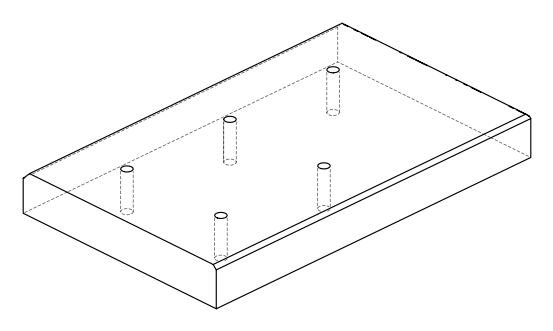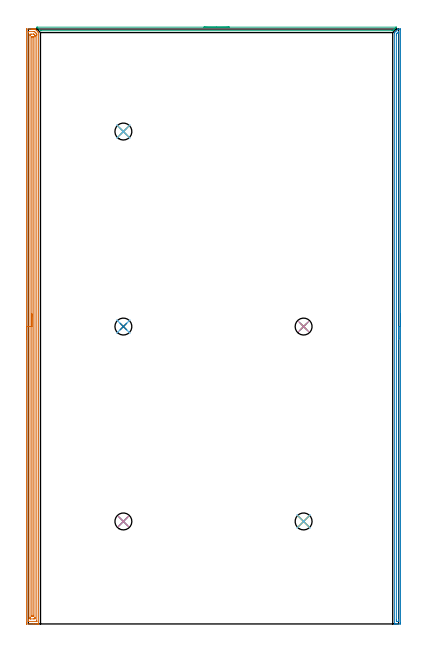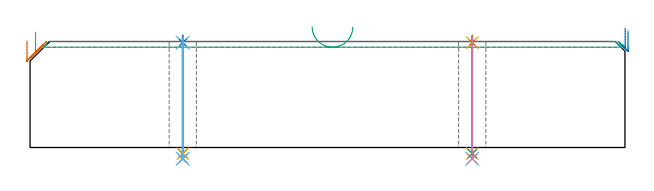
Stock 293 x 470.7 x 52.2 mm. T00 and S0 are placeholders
(PLAN: 18 operations, 11 tool changes, 27.9 min)
(1 AREA_MILL | FG_CHAMFER_SURFACE | UGT0205_001 | 15.25 min | 21694 mm3)
(2 AREA_MILL_1 | FG_CHAMFER_SURFACE_1 | UGT0205_001 | 7.69 min | 5198 mm3)
(3 AREA_MILL_2 | FG_CHAMFER_SURFACE_2 | UGT0205_001 | 2.42 min | 1094 mm3)
(4 SPOT_DRILL | STEP1HOLE | NXT0321_9005460120000 | 0.03 min | 2 mm3)
(5 SPOT_DRILL_1 | STEP1HOLE_1 | NXT0321_9005460120000 | 0.03 min | 3 mm3)
(6 SPOT_DRILL_2 | STEP1HOLE_2 | NXT0321_9005460120000 | 0.03 min | 5 mm3)
(7 SPOT_DRILL_3 | STEP1HOLE_3 | NXT0321_9005460120000 | 0.03 min | 1 mm3)
(8 SPOT_DRILL_4 | STEP1HOLE_4 | NXT0321_9005460120000 | 0.03 min | 8 mm3)
(9 DRILL_THROUGH_HOLE_INTO_CENTER | STEP1HOLE | NXT0301_055 | 0.23 min | 2860 mm3)
(10 DRILL_TO_ENLARGE_THROUGH_HOLE | STEP1HOLE | UGT0301_268 | 0.24 min | 4465 mm3)
(11 DRILL_THROUGH_HOLE_INTO_CENTER_1 | STEP1HOLE_1 | NXT0301_055 | 0.23 min | 2866 mm3)
(12 DRILL_TO_ENLARGE_THROUGH_HOLE_1 | STEP1HOLE_1 | UGT0301_268 | 0.24 min | 4468 mm3)
(13 DRILL_THROUGH_HOLE_INTO_CENTER_2 | STEP1HOLE_2 | NXT0301_055 | 0.23 min | 2865 mm3)
(14 DRILL_TO_ENLARGE_THROUGH_HOLE_2 | STEP1HOLE_2 | UGT0301_268 | 0.24 min | 4467 mm3)
(15 DRILL_THROUGH_HOLE_INTO_CENTER_3 | STEP1HOLE_3 | NXT0301_055 | 0.23 min | 2865 mm3)
(16 DRILL_TO_ENLARGE_THROUGH_HOLE_3 | STEP1HOLE_3 | UGT0301_268 | 0.24 min | 4468 mm3)
(17 DRILL_THROUGH_HOLE_INTO_CENTER_4 | STEP1HOLE_4 | NXT0301_055 | 0.23 min | 2862 mm3)
(18 DRILL_TO_ENLARGE_THROUGH_HOLE_4 | STEP1HOLE_4 | UGT0301_268 | 0.24 min | 4468 mm3)
(TOOL UGT0205_001 | Chamfer Mill 20 x 3 x 45 deg. | D20 FL50 Z2)
(TOOL NXT0321_9005460120000 | NC Spot Drill, 142deg, 12mm, Carbide, Uncoated | D12 PA142 FL30 Z2)
(TOOL NXT0301_055 | Carbide Drill 8.4mm [860.1-0840-042A1-MM 2214] | D8.4 PA140 FL61 Z2)
(TOOL UGT0301_268 | Twist Drill 13.4 mm | D13.4 PA118 FL108 Z2)
(OP 1 AREA_MILL)
G17 G21 G94 G90
T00 M6
G54
G17 G0 G90 X-1.5 Y225.35 S1061 M3
G43 Z62.2 H0
Z52.6
G94 G1 Y225.388 Z51.728 F250.
Y225.502 Z50.864
Y225.691 Z50.012
Y225.953 Z49.18
Y226.287 Z48.374
Y226.69 Z47.6
Y227.158 Z46.864
Y227.69 Z46.172
Y228.279 Z45.529
Y228.922 Z44.94
Y229.614 Z44.408
Y230.35 Z43.94
Y231.124 Z43.537
Y231.93 Z43.203
Y232.762 Z42.941
Y233.614 Z42.752
Y234.478 Z42.638
Y235.35 Z42.6
Y470.07
X-1.499 Y470.652 Z42.599
X-1.496 Y470.698 Z42.601
X-1.437 Y470.7 Z42.66
X2.422 Z46.516
X2.942 Z47.038
X3.3 Z47.396
X3.82 Z47.916
X4.178 Z48.273
X5.252 Y470.699 Z49.35
X5.276 Y470.697 Z49.374
X5.296 Y470.693 Z49.393
X5.334 Y470.667 Z49.432
X5.496 Y470.506 Z49.592
X6.228 Y469.772 Z50.328
X7.692 Y468.308 Z51.791
X7.718 Y468.282 Z51.817
X8.053 Y467.946 Z52.15
X8.095 Y467.894 Z52.191
X8.1 Y467.835 Z52.2
Y0.182
X8.098 Y0.01 Z52.189
X7.936 Y0.003 Z52.028
X7.767 Y0. Z51.866
X7.53 Z51.63
X6.813 Z50.908
X5.577 Z49.674
X4.178 Z48.274
X-1.496 Z42.601
X-1.498 Y0.002 Z42.6
Y0.003 Z42.599
X-1.5 Y0.63 Z42.6
Y235.35
X-0.086 Z44.014
Y468.282
X-0.084 Y468.664 Z44.016
X-0.082 Y468.686 Z44.018
X-0.08 Y468.69 Z44.02
X-0.064 Y468.694 Z44.036
X0.008 Y468.698 Z44.108
X0.118 Y468.7 Z44.218
X0.254 Z44.354
X4.178 Y468.699 Z48.278
X4.651 Y468.696 Z48.751
X4.85 Y468.688 Z48.95
X5.057 Y468.489 Z49.157
X5.267 Y468.282 Z49.367
X5.935 Y467.615 Z50.035
X6.162 Y467.388 Z50.262
X6.397 Y467.15 Z50.497
X6.557 Y466.985 Z50.657
X6.679 Y466.857 Z50.779
X6.681 Y466.814 Z50.781
X6.685 Y466.625 Z50.785
Y466.494
X6.686 Y465.73 Z50.786
Y2.418
X6.684 Y2.036 Z50.784
X6.682 Y2.014 Z50.782
X6.68 Y2.01 Z50.78
X6.664 Y2.006 Z50.764
X6.592 Y2.002 Z50.692
X6.482 Y2. Z50.582
X6.346 Z50.446
X0.197 Z44.297
X-0.007 Y2.003 Z44.093
X-0.042 Y2.005 Z44.058
X-0.074 Y2.009 Z44.026
X-0.079 Y2.054 Z44.021
X-0.084 Y2.286 Z44.016
X-0.085 Y2.418 Z44.015
X-0.086 Y3.182 Z44.014
Y235.35
X1.328 Z45.428
X1.329 Y465.6 Z45.429
X1.33 Y465.817 Z45.43
X1.336 Y466.494 Z45.436
X1.347 Y466.693 Z45.447
X2.422 Y466.7 Z46.522
X3.977 Y466.699 Z48.077
X4.178 Y466.695 Z48.278
X4.379 Y466.69 Z48.479
X4.595 Y466.494 Z48.695
X5.057 Y466.032 Z49.157
X5.265 Y465.813 Z49.365
X5.268 Y465.6 Z49.368
X5.27 Y465.382 Z49.37
X5.271 Y464.705 Z49.371
X5.272 Y464.487 Z49.372
X5.271 Y5.1 Z49.371
X5.27 Y4.883 Z49.37
X5.264 Y4.206 Z49.364
X5.253 Y4.007 Z49.353
X4.178 Y4. Z48.278
X1.745 Y4.001 Z45.845
X1.543 Y4.005 Z45.643
X1.347 Y4.01 Z45.447
X1.335 Y4.206 Z45.435
X1.332 Y4.421 Z45.432
X1.329 Y5.1 Z45.429
X1.328 Y5.319 Z45.428
Y235.35
X2.743 Z46.843
Y463.811
X2.746 Y464.375 Z46.846
X2.75 Y464.567 Z46.85
X2.761 Y464.69 Z46.861
X2.864 Y464.693 Z46.964
X3.305 Y464.7 Z47.405
X3.736 Y464.693 Z47.836
X3.838 Y464.69 Z47.938
X3.85 Y464.627 Z47.95
X3.853 Y464.551 Z47.953
X3.857 Y464.139 Z47.957
Y6.889
X3.854 Y6.325 Z47.954
X3.85 Y6.133 Z47.95
X3.839 Y6.01 Z47.939
X3.736 Y6.007 Z47.836
X3.295 Y6. Z47.395
X2.864 Y6.007 Z46.964
X2.762 Y6.01 Z46.862
X2.75 Y6.073 Z46.85
X2.747 Y6.149 Z46.847
X2.743 Y6.561 Z46.843
Y235.35
Y236.222 Z46.881
Y237.086 Z46.995
Y237.938 Z47.183
Y238.77 Z47.446
Y239.576 Z47.78
Y240.35 Z48.182
Y241.086 Z48.651
Y241.778 Z49.182
Y242.421 Z49.772
Y243.01 Z50.415
Y243.542 Z51.107
Y244.01 Z51.843
Y244.413 Z52.616
Y244.747 Z53.422
Y245.009 Z54.254
Y245.198 Z55.106
Y245.312 Z55.971
Y245.35 Z56.843
G0 Z62.2
M5
M2
(OP 2 AREA_MILL_1)
G17 G21 G94 G90
T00 M6
G54
G17 G0 G90 X294.5 Y245.35 S1061 M3
G43 Z62.2 H0
Z57.5
G94 G1 Y245.312 Z56.628 F250.
Y245.198 Z55.763
Y245.009 Z54.912
Y244.747 Z54.08
Y244.413 Z53.274
Y244.01 Z52.5
Y243.542 Z51.764
Y243.01 Z51.072
Y242.421 Z50.429
Y241.778 Z49.84
Y241.086 Z49.308
Y240.35 Z48.84
Y239.576 Z48.437
Y238.77 Z48.103
Y237.938 Z47.841
Y237.086 Z47.652
Y236.222 Z47.538
Y235.35 Z47.5
Y0.951
X294.499 Y0.629 Z47.501
X294.494 Y0.063 Z47.503
X294.491 Y0.008 Z47.505
X293.93 Y0. Z48.066
X291.26 Z50.735
X290.534 Z51.466
X290.265 Z51.734
X289.851 Z52.14
X289.803 Y0.009 Z52.188
X289.8 Y0.182 Z52.2
Y467.388
X289.807 Y467.9 Z52.193
X289.81 Y467.909 Z52.19
X290.479 Y468.58 Z51.518
X291.076 Y469.176 Z50.923
X291.26 Y469.361 Z50.737
X291.373 Y469.474 Z50.624
X291.97 Y470.07 Z50.029
X292.15 Y470.251 Z49.847
X292.267 Y470.369 Z49.73
X292.599 Y470.7 Z49.4
X293.93 Z48.065
X294.293 Z47.704
X294.491 Y470.698 Z47.505
X294.496 Y470.518 Z47.504
X294.5 Y470.231 Z47.5
Y235.35
X293.086 Z48.914
Y3.266
X293.082 Y2.418 Z48.918
X293.08 Y2.377 Z48.92
X293.04 Y2.01 Z48.96
X292.563 Y2.003 Z49.437
X292.15 Y2.002 Z49.85
X291.673 Y2.003 Z50.327
X291.26 Y2.01 Z50.74
X291.22 Y2.418 Z50.78
X291.217 Y2.461 Z50.783
X291.214 Y3.312 Z50.786
Y3.358
Y465.646
X291.218 Y466.494 Z50.782
X291.22 Y466.534 Z50.78
X291.26 Y466.898 Z50.74
X291.501 Y467.146 Z50.499
X291.738 Y467.388 Z50.262
X292.633 Y468.282 Z49.367
X292.839 Y468.484 Z49.161
X293.04 Y468.678 Z48.96
X293.08 Y468.282 Z48.92
X293.083 Y468.239 Z48.917
X293.086 Y467.388 Z48.914
Y467.342
Y235.35
Y234.478 Z48.952
Y233.614 Z49.066
Y232.762 Z49.255
Y231.93 Z49.517
Y231.124 Z49.851
Y230.35 Z50.254
Y229.614 Z50.723
Y228.922 Z51.254
Y228.279 Z51.843
Y227.69 Z52.486
Y227.158 Z53.178
Y226.69 Z53.914
Y226.287 Z54.688
Y225.953 Z55.494
Y225.691 Z56.326
Y225.502 Z57.178
Y225.388 Z58.043
Y225.35 Z58.914
G0 Z62.2
M5
M2
(OP 3 AREA_MILL_2)
G17 G21 G94 G90
T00 M6
G54
G17 G0 G90 X138.95 Y472.2 S1061 M3
G43 Z62.2 H0
Z59.4
G94 G1 X138.988 Z58.529 F250.
X139.102 Z57.664
X139.291 Z56.812
X139.553 Z55.98
X139.887 Z55.174
X140.29 Z54.4
X140.759 Z53.664
X141.29 Z52.972
X141.879 Z52.329
X142.522 Z51.74
X143.214 Z51.209
X143.95 Z50.74
X144.724 Z50.337
X145.53 Z50.003
X146.362 Z49.741
X147.214 Z49.552
X148.078 Z49.438
X148.95 Z49.4
X290.833
X291.082 Y472.197 Z49.403
X291.085 Y472.195 Z49.404
X291.082 Y472.182 Z49.417
X290.874 Y471.974 Z49.626
X290.785 Y471.884 Z49.715
X290.588 Y471.686 Z49.91
X290.008 Y471.108 Z50.492
X289.892 Y470.991 Z50.607
X289.702 Y470.8 Z50.796
X289.143 Y470.243 Z51.357
X288.816 Y469.914 Z51.682
X288.701 Y469.8 Z51.798
X288.401 Y469.501 Z52.099
X288.328 Y469.429 Z52.17
X288.3 Y469.407 Z52.193
X287.808 Y469.4 Z52.2
X10.092
X9.6 Y469.407 Z52.193
X9.572 Y469.427 Z52.172
X6.966 Y472.033 Z49.565
X6.874 Y472.129 Z49.469
X6.817 Y472.191 Z49.406
X6.931 Y472.199 Z49.401
X6.966 Y472.2 Z49.4
X148.95
X149.822 Z49.438
X150.687 Z49.552
X151.538 Z49.741
X152.37 Z50.003
X153.176 Z50.337
X153.95 Z50.74
X154.686 Z51.209
X155.378 Z51.74
X156.021 Z52.329
X156.61 Z52.972
X157.142 Z53.664
X157.61 Z54.4
X158.013 Z55.174
X158.347 Z55.98
X158.609 Z56.812
X158.798 Z57.664
X158.912 Z58.529
X158.95 Z59.4
G0 Z62.2
M5
M2
(OP 4 SPOT_DRILL)
G17 G21 G94 G90
T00 M6
G54
G17 G0 G90 X75.2 Y81.1 S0 M3
G43 Z62.2 H0
G94 G81 G98 Z51.623 F250. R55.2
G80
M5
M2
(OP 5 SPOT_DRILL_1)
G17 G21 G94 G90
T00 M6
G54
G17 G0 G90 X217.8 Y81.1 S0 M3
G43 Z62.2 H0
G94 G81 G98 Z51.623 F250. R55.2
G80
M5
M2
(OP 6 SPOT_DRILL_2)
G17 G21 G94 G90
T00 M6
G54
G17 G0 G90 X75.2 Y235.3 S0 M3
G43 Z62.2 H0
G94 G81 G98 Z51.623 F250. R55.2
G80
M5
M2
(OP 7 SPOT_DRILL_3)
G17 G21 G94 G90
T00 M6
G54
G17 G0 G90 X217.8 Y235.3 S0 M3
G43 Z62.2 H0
G94 G81 G98 Z51.623 F250. R55.2
G80
M5
M2
(OP 8 SPOT_DRILL_4)
G17 G21 G94 G90
T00 M6
G54
G17 G0 G90 X75.2 Y389.6 S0 M3
G43 Z62.2 H0
G94 G81 G98 Z51.623 F250. R55.2
G80
M5
M2
(OP 9 DRILL_THROUGH_HOLE_INTO_CENTER)
G17 G21 G94 G90
T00 M6
G54
G17 G0 G90 X75.2 Y81.1 S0 M3
G43 Z62.2 H1
G94 G73 G98 Z-3.029 F250. Q7.89 R54.2
G80
M5
M2
(OP 10 DRILL_TO_ENLARGE_THROUGH_HOLE)
G17 G21 G94 G90
T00 M6
G54
G17 G0 G90 X75.2 Y81.1 S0 M3
G43 Z62.2 H0
G94 G73 G98 Z-5.526 F250. Q11.545 R54.2
G80
M5
M2
(OP 11 DRILL_THROUGH_HOLE_INTO_CENTER_1)
G17 G21 G94 G90
T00 M6
G54
G17 G0 G90 X217.8 Y81.1 S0 M3
G43 Z62.2 H1
G94 G73 G98 Z-3.029 F250. Q7.89 R54.2
G80
M5
M2
(OP 12 DRILL_TO_ENLARGE_THROUGH_HOLE_1)
G17 G21 G94 G90
T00 M6
G54
G17 G0 G90 X217.8 Y81.1 S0 M3
G43 Z62.2 H0
G94 G73 G98 Z-5.526 F250. Q11.545 R54.2
G80
M5
M2
(OP 13 DRILL_THROUGH_HOLE_INTO_CENTER_2)
G17 G21 G94 G90
T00 M6
G54
G17 G0 G90 X75.2 Y235.3 S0 M3
G43 Z62.2 H1
G94 G73 G98 Z-3.029 F250. Q7.89 R54.2
G80
M5
M2
(OP 14 DRILL_TO_ENLARGE_THROUGH_HOLE_2)
G17 G21 G94 G90
T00 M6
G54
G17 G0 G90 X75.2 Y235.3 S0 M3
G43 Z62.2 H0
G94 G73 G98 Z-5.526 F250. Q11.545 R54.2
G80
M5
M2
(OP 15 DRILL_THROUGH_HOLE_INTO_CENTER_3)
G17 G21 G94 G90
T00 M6
G54
G17 G0 G90 X217.8 Y235.3 S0 M3
G43 Z62.2 H1
G94 G73 G98 Z-3.029 F250. Q7.89 R54.2
G80
M5
M2
(OP 16 DRILL_TO_ENLARGE_THROUGH_HOLE_3)
G17 G21 G94 G90
T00 M6
G54
G17 G0 G90 X217.8 Y235.3 S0 M3
G43 Z62.2 H0
G94 G73 G98 Z-5.526 F250. Q11.545 R54.2
G80
M5
M2
(OP 17 DRILL_THROUGH_HOLE_INTO_CENTER_4)
G17 G21 G94 G90
T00 M6
G54
G17 G0 G90 X75.2 Y389.6 S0 M3
G43 Z62.2 H1
G94 G73 G98 Z-3.029 F250. Q7.89 R54.2
G80
M5
M2
(OP 18 DRILL_TO_ENLARGE_THROUGH_HOLE_4)
G17 G21 G94 G90
T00 M6
G54
G17 G0 G90 X75.2 Y389.6 S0 M3
G43 Z62.2 H0
G94 G73 G98 Z-5.526 F250. Q11.545 R54.2
G80
M5
M2
